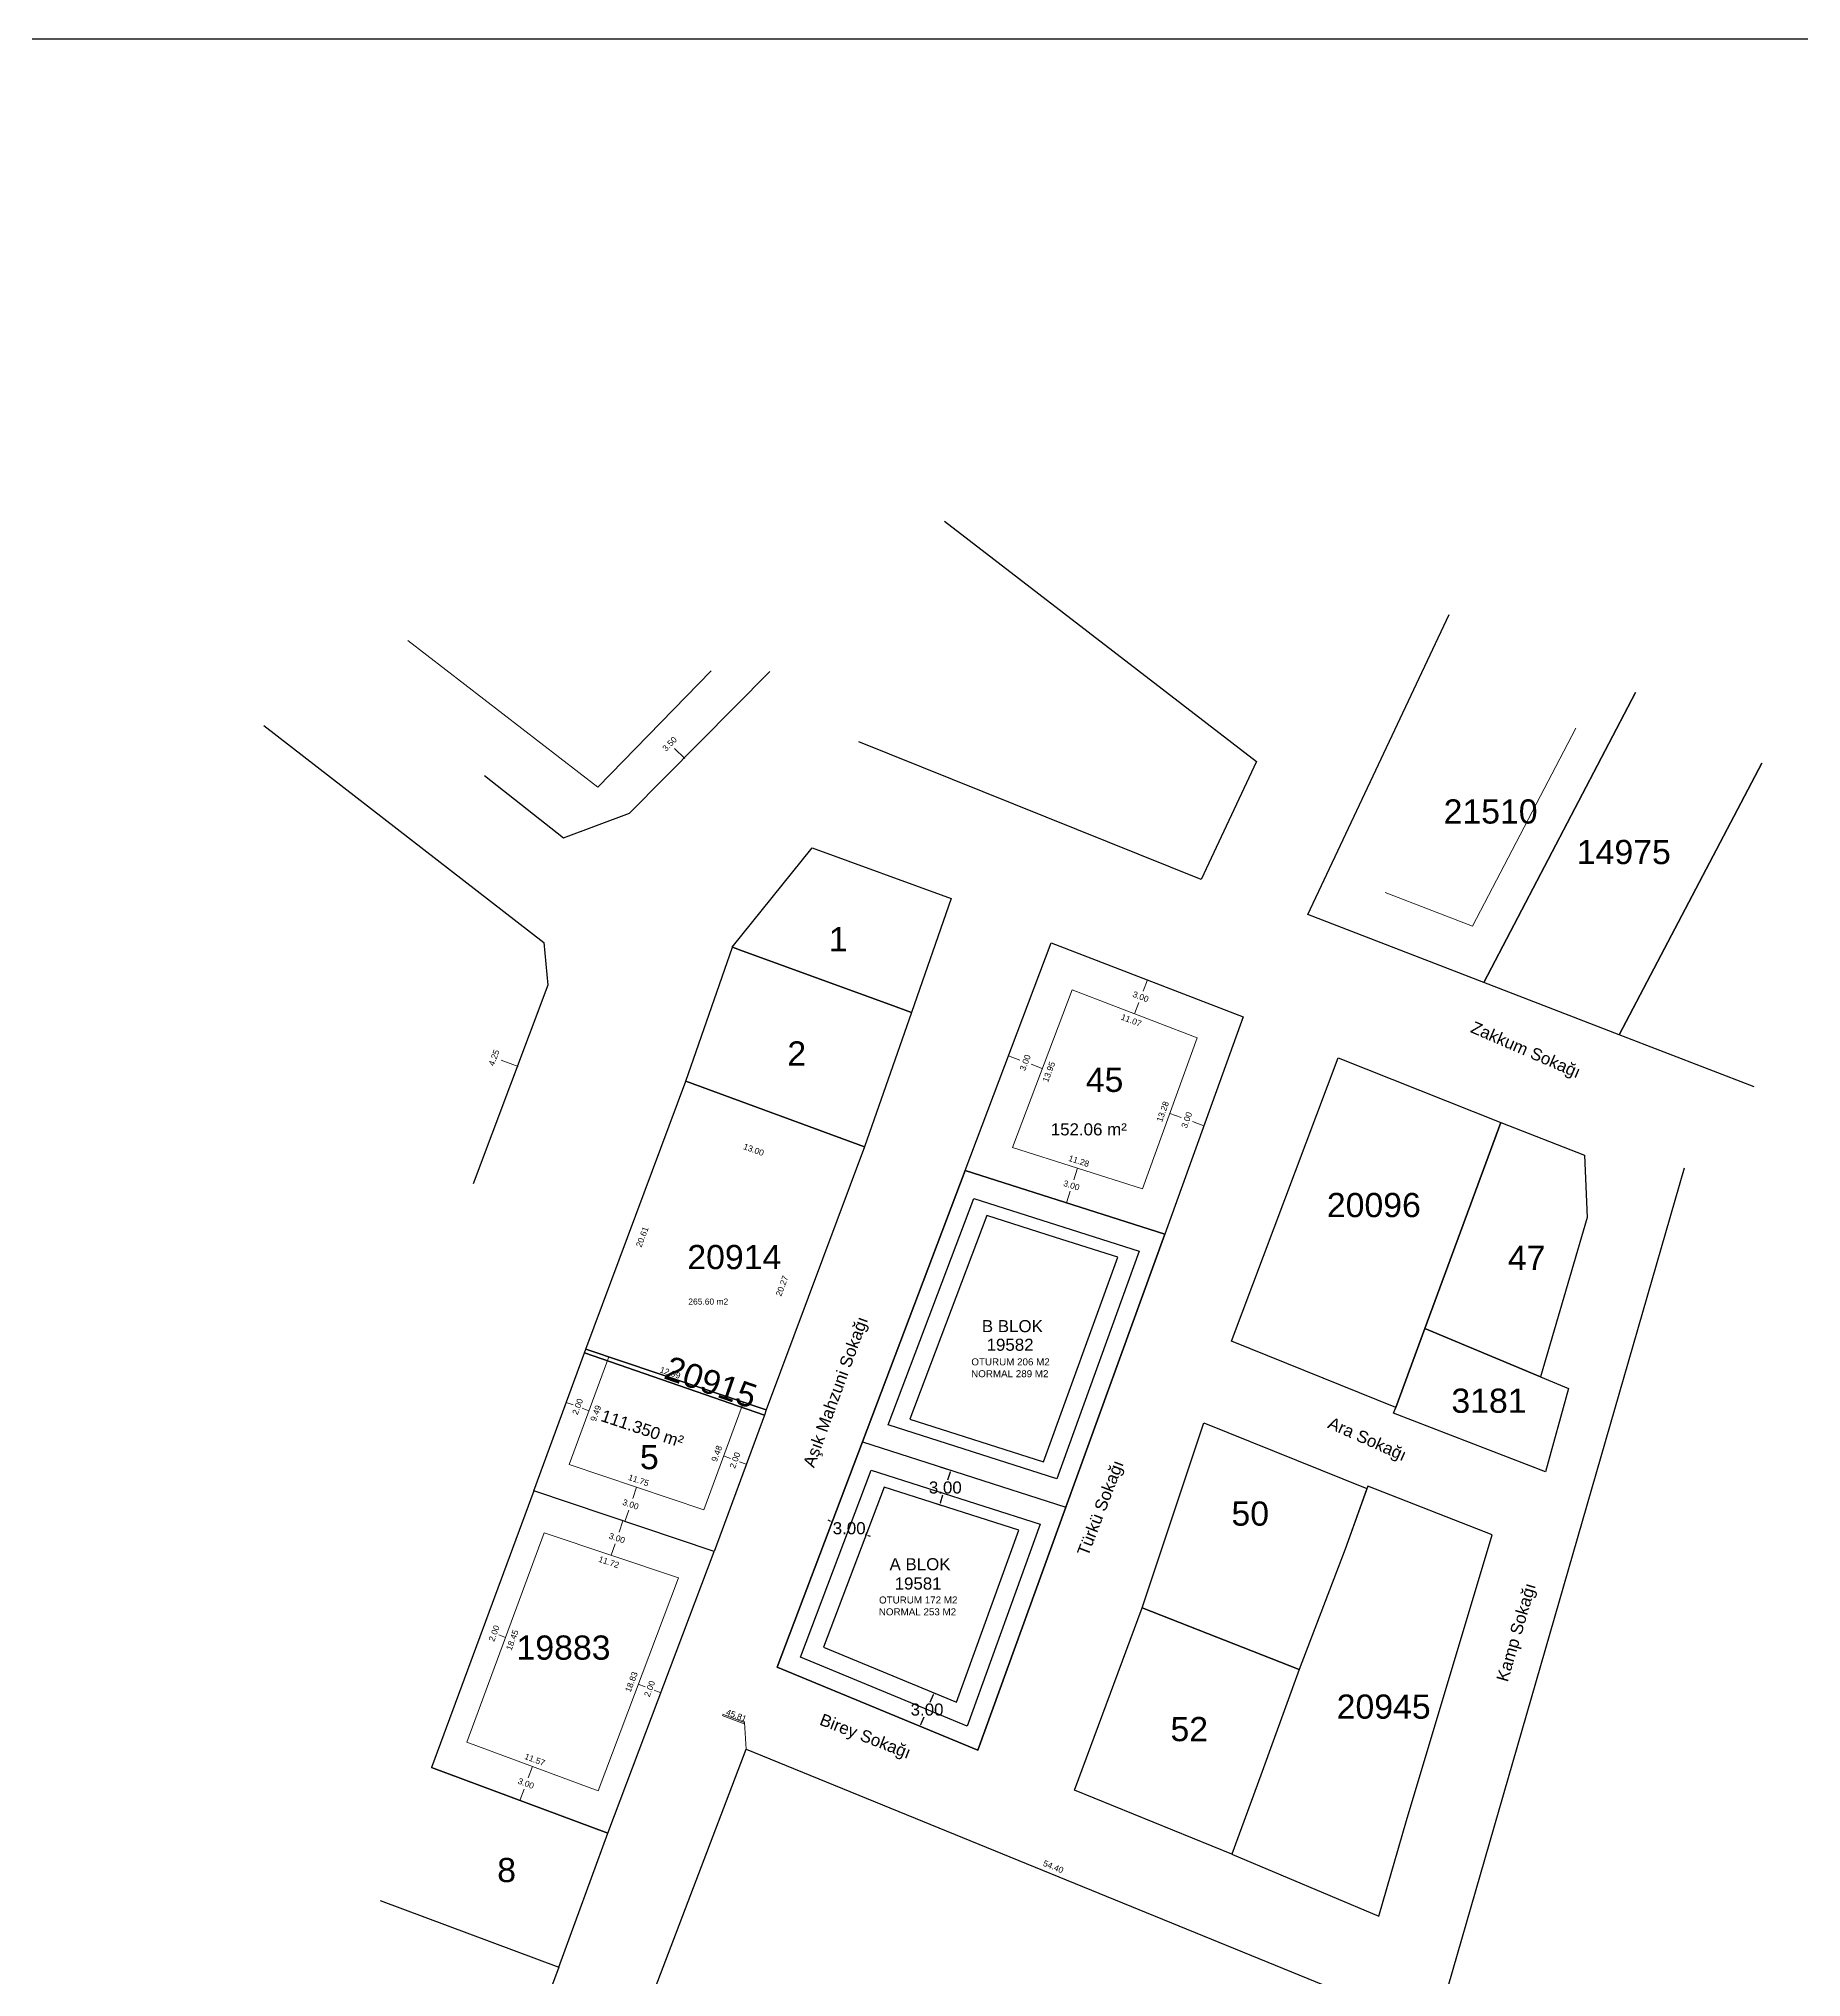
# Model space of a CAD drawing. Extents: x 2485 to 13744, y -6554 to 4135.
# Drawn here: x 2776.4 to 2922.1, y 1047.4 to 1207.6 of the extents above; entities that cross this region are included whole.
import ezdxf

# ---------------------------------------------------------------- set-up
doc = ezdxf.new("R2010")
doc.units = 0
for name, color, linetype, lineweight in [('PARSEL_ALAN', 171, 'Continuous', 0), ('PARSEL_NO', 212, 'Continuous', 0), ('ROL_CEPHE', 1, 'Continuous', 0), ('SORULAN_YERLER', 30, 'Continuous', 0), ('YAZI_CADDE_SOKAK_YOL', 3, 'Continuous', 0)]:
    doc.layers.add(name, color=color, linetype=linetype, lineweight=lineweight)
doc.styles.get("Standard").update_dxf_attribs({"font": 'arial.ttf'})
doc.styles.add('STYLE0', font='', dxfattribs={"height": 1})
doc.styles.add('STYLE1', font='arial.ttf', dxfattribs={"height": 1})
doc.styles.add('STYLE2', font='', dxfattribs={"height": 1})
doc.styles.get('STYLE0').set_extended_font_data('Arial')
doc.styles.get('STYLE2').set_extended_font_data('Arial')
doc.dimstyles.get("Standard").update_dxf_attribs({"dimtxt": 1, "dimasz": 0.18, "dimexe": 0.18, "dimexo": 0.0625, "dimgap": 0.09, "dimtad": 0, "dimtih": 1, "dimtoh": 1, "dimzin": 0, "dimdsep": 46, "dimtxsty": 'Standard', "dimcen": 0.09, "dimadec": 0, "dimazin": 0, "dimtfac": 1, "dimtofl": 0, "dimtmove": 0, "dimatfit": 3, "dimfxl": 1, "dimtolj": 1, "dimtzin": 0, "dimarcsym": 0})

# ---------------------------------------------------------------- blocks, each defined once
blk = doc.blocks.new('*D3')
at = {"color": 0, "lineweight": -2}
for p, q in [((2841.79, 1085.07), (2841.63, 1085.13)), ((2841.94, 1084.95), (2842.03, 1085.17)), ((2844.75, 1083.89), (2844.83, 1084.11)), ((2844.94, 1083.88), (2845.11, 1083.82))]:
    blk.add_line(p, q, dxfattribs=at)
at = {"color": 0}
for points in [[(2841.78, 1085.04), (2841.81, 1085.1), (2841.96, 1085)], [(2844.95, 1083.91), (2844.93, 1083.85), (2844.77, 1083.94)]]:
    blk.add_solid(points, dxfattribs=at)
at = {"layer": 'Defpoints', "color": 0}
for p in [(2841.92, 1084.89), (2844.73, 1083.83), (2844.77, 1083.94)]:
    blk.add_point(p, dxfattribs=at)
at = {"color": 0, "insert": (2843.37, 1084.47), "char_height": 1, "attachment_point": 5}
blk.add_mtext('\\A1;3.00', dxfattribs=at)
blk = doc.blocks.new('*D4')
at = {"color": 0, "lineweight": -2}
for p, q in [((2850.94, 1089.53), (2851.94, 1089.21)), ((2851.72, 1089.1), (2851.51, 1088.44)), ((2850.03, 1086.68), (2851.03, 1086.36)), ((2850.91, 1086.58), (2851.12, 1087.24))]:
    blk.add_line(p, q, dxfattribs=at)
at = {"color": 0}
for points in [[(2851.75, 1089.09), (2851.69, 1089.11), (2851.77, 1089.27)], [(2850.88, 1086.59), (2850.94, 1086.57), (2850.86, 1086.41)]]:
    blk.add_solid(points, dxfattribs=at)
at = {"layer": 'Defpoints', "color": 0}
for p in [(2850.89, 1089.55), (2851.77, 1089.27), (2849.97, 1086.7)]:
    blk.add_point(p, dxfattribs=at)
at = {"color": 0, "insert": (2851.32, 1087.84), "char_height": 1, "attachment_point": 5}
blk.add_mtext('\\A1;3.00', dxfattribs=at)
blk = doc.blocks.new('*D5')
at = {"color": 0, "lineweight": -2}
for p, q in [((2850.31, 1070.7), (2850.05, 1070.08)), ((2850.44, 1070.84), (2850.54, 1070.79)), ((2849.29, 1068.07), (2849.4, 1068.02)), ((2849.3, 1068.26), (2849.56, 1068.88))]:
    blk.add_line(p, q, dxfattribs=at)
at = {"color": 0}
for points in [[(2850.34, 1070.69), (2850.28, 1070.71), (2850.38, 1070.86)], [(2849.27, 1068.27), (2849.33, 1068.25), (2849.23, 1068.09)]]:
    blk.add_solid(points, dxfattribs=at)
at = {"layer": 'Defpoints', "color": 0}
for p in [(2850.38, 1070.86), (2849.23, 1068.09), (2849.23, 1068.09)]:
    blk.add_point(p, dxfattribs=at)
at = {"color": 0, "insert": (2849.81, 1069.48), "char_height": 1, "attachment_point": 5}
blk.add_mtext('\\A1;3.00', dxfattribs=at)

msp = doc.modelspace()

# ---------------------------------------------------------------- linework, layer by layer
for points in [[(2484.912, 1207.628), (3067.816, 1207.628), (3067.816, 963.937), (2484.912, 963.937)], [(2852.949, 1114.058), (2844.459, 1091.608), (2837.419, 1072.978), (2853.999, 1066.118), (2861.279, 1086.228), (2869.459, 1108.798), (2861.336, 1111.386)], [(2867.347, 1107.372), (2860.531, 1088.567), (2846.598, 1093.024), (2853.672, 1111.729)], [(2865.575, 1106.887), (2860.426, 1108.528), (2854.749, 1110.337), (2848.383, 1093.503), (2859.443, 1089.966)], [(2859.168, 1084.804), (2853.123, 1068.104), (2839.336, 1073.809), (2845.182, 1089.278)], [(2857.398, 1084.32), (2846.258, 1087.883), (2841.253, 1074.639), (2852.246, 1070.09)]]:
    msp.add_lwpolyline(points, close=True)
at = {"layer": 'PARSEL_ALAN', "lineweight": 30}
for p, q in [((2851.249, 1167.748), (2877.039, 1147.868)), ((2881.289, 1135.228), (2892.989, 1160.028)), ((2825.21, 1143.586), (2836.809, 1155.308)), ((2908.379, 1153.588), (2895.849, 1129.608)), ((2895.849, 1129.608), (2908.379, 1153.588)), ((2794.969, 1150.858), (2818.119, 1132.898)), ((2872.469, 1138.128), (2844.159, 1149.488)), ((2877.039, 1147.868), (2872.469, 1138.128)), ((2918.846, 1147.727), (2907.043, 1125.281)), ((2907.043, 1125.281), (2918.846, 1147.727)), ((2813.218, 1146.703), (2819.748, 1141.55)), ((2819.748, 1141.55), (2825.21, 1143.586)), ((2833.704, 1132.524), (2840.319, 1140.728)), ((2840.319, 1140.728), (2851.809, 1136.548)), ((2851.809, 1136.548), (2848.519, 1127.118)), ((2895.849, 1129.608), (2881.289, 1135.228)), ((2818.119, 1132.898), (2818.459, 1129.368)), ((2829.859, 1121.428), (2833.719, 1132.518)), ((2833.719, 1132.518), (2833.704, 1132.524)), ((2833.719, 1132.518), (2834.534, 1132.216)), ((2834.534, 1132.216), (2833.719, 1132.518)), ((2834.534, 1132.216), (2846.739, 1127.767)), ((2846.739, 1127.767), (2834.534, 1132.216)), ((2852.949, 1114.058), (2860.069, 1132.888)), ((2860.069, 1132.888), (2875.959, 1126.768)), ((2818.459, 1129.368), (2812.289, 1112.948)), ((2907.043, 1125.281), (2895.849, 1129.608)), ((2848.519, 1127.118), (2844.649, 1116.008)), ((2846.739, 1127.767), (2848.519, 1127.118)), ((2848.519, 1127.118), (2846.739, 1127.767)), ((2875.959, 1126.768), (2869.459, 1108.798)), ((2918.212, 1120.966), (2907.043, 1125.281)), ((2874.979, 1099.938), (2883.799, 1123.358)), ((2883.799, 1123.358), (2897.259, 1118.028)), ((2821.599, 1099.288), (2829.859, 1121.428)), ((2844.649, 1116.008), (2829.859, 1121.428)), ((2829.859, 1121.428), (2844.649, 1116.008)), ((2897.259, 1118.028), (2890.959, 1100.988)), ((2890.959, 1100.988), (2897.259, 1118.028)), ((2897.259, 1118.028), (2904.169, 1115.328)), ((2844.649, 1116.008), (2836.519, 1094.258)), ((2844.459, 1091.608), (2852.949, 1114.058)), ((2852.949, 1114.058), (2869.459, 1108.798)), ((2869.459, 1108.798), (2852.949, 1114.058)), ((2873.769, 980.278), (2912.439, 1114.288)), ((2904.169, 1115.328), (2904.379, 1110.168)), ((2904.379, 1110.168), (2900.529, 1096.988)), ((2869.459, 1108.798), (2861.279, 1086.228)), ((2888.559, 1094.468), (2874.979, 1099.938)), ((2890.959, 1100.988), (2888.559, 1094.468)), ((2888.559, 1094.468), (2890.959, 1100.988)), ((2900.529, 1096.988), (2890.959, 1100.988)), ((2890.959, 1100.988), (2900.529, 1096.988)), ((2817.289, 1087.558), (2821.479, 1098.968)), ((2821.479, 1098.968), (2821.599, 1099.288)), ((2821.479, 1098.968), (2836.359, 1093.828)), ((2836.359, 1093.828), (2821.479, 1098.968)), ((2821.599, 1099.288), (2836.519, 1094.258)), ((2836.519, 1094.258), (2821.599, 1099.288)), ((2900.529, 1096.988), (2902.839, 1096.028)), ((2902.839, 1096.028), (2900.949, 1089.138)), ((2836.359, 1093.828), (2832.219, 1082.548)), ((2836.519, 1094.258), (2836.359, 1093.828)), ((2867.599, 1077.898), (2872.693, 1093.192)), ((2872.693, 1093.192), (2886.178, 1087.768)), ((2888.389, 1093.998), (2888.559, 1094.468)), ((2900.949, 1089.138), (2888.389, 1093.998)), ((2837.419, 1072.978), (2844.459, 1091.608)), ((2844.459, 1091.608), (2861.279, 1086.228)), ((2817.289, 1087.558), (2808.85, 1064.681)), ((2832.219, 1082.548), (2817.289, 1087.558)), ((2832.219, 1082.548), (2817.289, 1087.558)), ((2886.249, 1087.968), (2884.389, 1082.758)), ((2886.178, 1087.768), (2884.389, 1082.758)), ((2896.529, 1083.938), (2886.249, 1087.968)), ((2861.279, 1086.228), (2853.999, 1066.118)), ((2889.449, 1060.298), (2896.529, 1083.938)), ((2823.421, 1059.253), (2832.219, 1082.548)), ((2884.389, 1082.758), (2880.589, 1072.788)), ((2884.389, 1082.758), (2880.589, 1072.788)), ((2862.009, 1062.808), (2867.599, 1077.898)), ((2867.599, 1077.898), (2880.589, 1072.788)), ((2880.589, 1072.788), (2867.599, 1077.898)), ((2853.999, 1066.118), (2837.419, 1072.978)), ((2880.589, 1072.788), (2877.399, 1064.068)), ((2880.589, 1072.788), (2877.399, 1064.068)), ((2818.569, 1023.388), (2834.849, 1066.208)), ((2834.849, 1066.208), (2885.219, 1045.658)), ((2808.85, 1064.681), (2823.421, 1059.253)), ((2823.421, 1059.253), (2808.85, 1064.681)), ((2875.009, 1057.528), (2862.009, 1062.808)), ((2877.399, 1064.068), (2875.009, 1057.528)), ((2877.399, 1064.068), (2875.009, 1057.528)), ((2887.169, 1052.398), (2889.449, 1060.298)), ((2819.351, 1048.185), (2823.421, 1059.253)), ((2875.009, 1057.528), (2887.169, 1052.398)), ((2804.595, 1053.693), (2819.351, 1048.185)), ((2804.595, 1053.693), (2819.351, 1048.185)), ((2819.351, 1048.185), (2815.1, 1036.85))]:
    msp.add_line(p, q, dxfattribs=at)
at = {"layer": 'ROL_CEPHE'}
for p, q in [((2829.783, 1148.107), (2828.924, 1148.945)), ((2868.051, 1129.814), (2867.692, 1128.881)), ((2866.973, 1127.015), (2867.332, 1127.948)), ((2856.535, 1123.541), (2857.47, 1123.188)), ((2815.997, 1122.659), (2814.588, 1123.176)), ((2859.341, 1122.48), (2858.405, 1122.834)), ((2869.879, 1118.779), (2870.819, 1118.439)), ((2872.7, 1117.759), (2871.76, 1118.099)), ((2862.247, 1114.245), (2861.943, 1113.292)), ((2861.336, 1111.386), (2861.64, 1112.339)), ((2819.979, 1094.884), (2820.542, 1094.677)), ((2821.857, 1094.195), (2821.293, 1094.401)), ((2832.989, 1090.45), (2833.552, 1090.244)), ((2834.866, 1089.761), (2834.303, 1089.968)), ((2825.788, 1087.871), (2825.47, 1086.923)), ((2824.658, 1085.086), (2824.34, 1084.138)), ((2824.834, 1085.027), (2825.152, 1085.975)), ((2823.704, 1082.241), (2824.022, 1083.19)), ((2814.955, 1075.451), (2814.392, 1075.659)), ((2825.933, 1071.57), (2826.494, 1071.357)), ((2827.804, 1070.863), (2827.242, 1071.075)), ((2834.727, 1068.403), (2832.906, 1069.095)), ((2834.691, 1068.309), (2832.87, 1069.002)), ((2834.849, 1066.208), (2834.727, 1068.403)), ((2817.183, 1064.779), (2816.835, 1063.842)), ((2816.137, 1061.967), (2816.486, 1062.904))]:
    msp.add_line(p, q, dxfattribs=at)
at = {"layer": 'SORULAN_YERLER'}
for p, q in [((2822.588, 1145.745), (2806.877, 1157.881)), ((2831.967, 1155.358), (2822.588, 1145.745)), ((2903.446, 1150.625), (2894.897, 1134.264)), ((2894.897, 1134.264), (2887.677, 1137.05)), ((2856.874, 1115.957), (2861.808, 1129.004)), ((2861.808, 1129.004), (2872.138, 1125.025)), ((2872.138, 1125.025), (2867.62, 1112.533)), ((2867.62, 1112.533), (2856.874, 1115.957)), ((2820.22, 1089.739), (2823.493, 1098.65)), ((2823.493, 1098.65), (2834.321, 1094.999)), ((2834.621, 1094.898), (2831.356, 1086.002)), ((2834.321, 1094.999), (2834.621, 1094.898)), ((2831.356, 1086.002), (2820.22, 1089.739)), ((2811.762, 1066.796), (2818.147, 1084.106)), ((2818.147, 1084.106), (2829.261, 1080.377)), ((2829.261, 1080.377), (2822.605, 1062.762)), ((2822.605, 1062.762), (2811.762, 1066.796))]:
    msp.add_line(p, q, dxfattribs=at)

# ---------------------------------------------------------------- texts
at = {"layer": 'PARSEL_NO', "style": 'STYLE1'}
for s, height, p in [('21510', 2, (2892.522, 1142.74)), ('14975', 2, (2903.539, 1139.388)), ('1', 2, (2841.695, 1132.182)), ('2', 2, (2838.259, 1122.731)), ('45', 2, (2862.934, 1120.552)), ('20096', 2, (2882.869, 1110.198)), ('20914', 2, (2829.989, 1105.898)), ('47', 2, (2897.839, 1105.828)), ('B BLOK', 1, (2854.342, 1100.688)), ('19582', 1, (2854.734, 1099.147)), ('OTURUM 206 M2', 0.58, (2853.473, 1097.942)), ('NORMAL 289 M2', 0.58, (2853.456, 1096.962)), ('3181', 2, (2893.165, 1094.019)), ('5', 2, (2826.071, 1089.357)), ('50', 2, (2874.979, 1084.688)), ('A BLOK', 1, (2846.708, 1081.001)), ('19581', 1, (2847.129, 1079.404)), ('OTURUM 172 M2', 0.58, (2845.84, 1078.255)), ('NORMAL 253 M2', 0.58, (2845.822, 1077.274)), ('19883', 2, (2815.869, 1073.608)), ('20945', 2, (2883.679, 1068.728)), ('52', 2, (2869.938, 1066.87)), ('8', 2, (2814.271, 1055.216))]:
    msp.add_text(s, height=height, dxfattribs=at).set_placement(p)
msp.add_text('20915', height=2, rotation=340.86999, dxfattribs=at).set_placement((2827.949, 1096.888))
at = {"layer": 'ROL_CEPHE'}
for s, rotation, style, p in [('3.50', 45.70493, 'STYLE2', (2828.229, 1148.663)), ('3.00', 338.93593, 'STYLE0', (2866.751, 1128.439)), ('11.07', 338.93593, 'STYLE0', (2865.793, 1126.558)), ('4.25', 69.84741, 'STYLE2', (2814, 1122.659)), ('3.00', 69.28739, 'STYLE0', (2857.917, 1122.25)), ('13.95', 69.28739, 'STYLE0', (2859.804, 1121.303)), ('13.28', 70.11423, 'STYLE0', (2869.231, 1118.017)), ('3.00', 70.11422, 'STYLE0', (2871.28, 1117.508)), ('13.00', 339.87393, 'STYLE2', (2834.571, 1115.841)), ('11.28', 342.3284, 'STYLE0', (2861.46, 1114.863)), ('3.00', 342.3284, 'STYLE0', (2861.031, 1112.796)), ('20.61', 69.54043, 'STYLE2', (2826.188, 1107.656)), ('20.27', 69.50461, 'STYLE2', (2837.745, 1103.607)), ('12.99', 341.36941, 'STYLE2', (2827.667, 1097.375)), ('2.00', 69.83567, 'STYLE2', (2820.916, 1093.808)), ('9.49', 69.83566, 'STYLE2', (2822.418, 1093.256)), ('9.48', 69.84579, 'STYLE2', (2832.423, 1089.926)), ('2.00', 69.8458, 'STYLE2', (2833.925, 1089.374)), ('11.75', 341.45001, 'STYLE2', (2825.06, 1088.484)), ('3.00', 341.45001, 'STYLE2', (2824.58, 1086.43)), ('3.00', 341.45001, 'STYLE2', (2823.45, 1083.645)), ('11.72', 341.45001, 'STYLE2', (2822.594, 1081.717)), ('2.00', 69.75193, 'STYLE2', (2814.013, 1075.065)), ('18.45', 69.75192, 'STYLE2', (2815.446, 1074.326)), ('18.83', 69.3012, 'STYLE2', (2825.292, 1070.865)), ('2.00', 69.30121, 'STYLE2', (2826.859, 1070.485)), ('45.81', 339.18339, 'STYLE2', (2833.134, 1069.073)), ('11.57', 339.59493, 'STYLE2', (2816.476, 1065.416)), ('3.00', 339.59493, 'STYLE2', (2815.929, 1063.379)), ('54.40', 337.80547, 'STYLE2', (2859.346, 1056.592))]:
    msp.add_text(s, height=0.5, rotation=rotation, dxfattribs=dict(at, style=style)).set_placement(p)
at = {"layer": 'ROL_CEPHE', "style": 'STYLE2'}
msp.add_text('265.60 m2', height=0.5, dxfattribs=at).set_placement((2830.07, 1102.967))
at = {"layer": 'SORULAN_YERLER', "style": 'STYLE2'}
msp.add_text('152.06 m²', height=1, dxfattribs=at).set_placement((2860.039, 1116.957))
msp.add_text('111.350 m²', height=1, rotation=341.45001, dxfattribs=at).set_placement((2822.762, 1093.363))
at = {"layer": 'YAZI_CADDE_SOKAK_YOL', "style": 'STYLE1'}
for s, rotation, p in [('Zakkum Sokağı', 336.57672, (2894.669, 1125.516, 108.02)), ('Aşık Mahzuni Sokağı', 70.02449, (2840.464, 1089.414, 107.679)), ('Ara Sokağı', 335.97711, (2882.858, 1092.811, 107.07)), ('Türkü Sokağı', 69.00947, (2863.115, 1082.095, 107.499)), ('Kamp Sokağı', 73.80053, (2897.816, 1071.708, 106.513)), ('Birey Sokağı', 338.81517, (2840.845, 1068.257))]:
    msp.add_text(s, height=1, rotation=rotation, dxfattribs=at).set_placement(p)

# ---------------------------------------------------------------- dimensions: what is measured, and where the dimension line sits
for p1, p2, distance, picture, middle in [((2849.972, 1086.696), (2850.885, 1089.553), -0.931, '*D4', (2851.316, 1087.84)), ((2841.921, 1084.893), (2844.728, 1083.832), 0.119, '*D3', (2843.366, 1084.474)), ((2850.379, 1070.863), (2849.232, 1068.091), 0, '*D5', (2849.805, 1069.477))]:
    dim = msp.add_aligned_dim(p1=p1, p2=p2, distance=distance, dimstyle='Standard')
    dim.commit()
    dim.dimension.update_dxf_attribs({"geometry": picture, "text_midpoint": middle})

doc.saveas('drawing.dxf')
